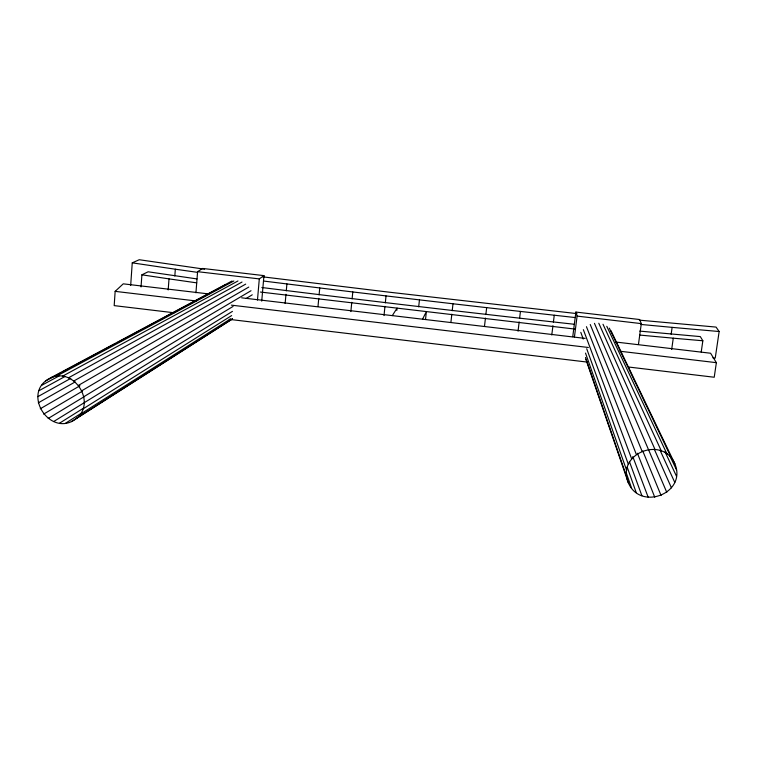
<?xml version="1.0" encoding="UTF-8"?>
<svg xmlns="http://www.w3.org/2000/svg" width="757" height="757" viewBox="0 0 757 757"><rect width="100%" height="100%" fill="white"/><g stroke="black" fill="none" stroke-linecap="round" stroke-linejoin="round"><path stroke-width="1.14" d="M628.367 482.862C615.961 453.528 662.791 435.124 674.894 463.88C687.101 493.138 640.536 511.42 628.367 482.862L585.842 359.253M208.828 293.943L123.249 283.837L115.149 291.36L114.184 305.62L174.072 312.773M130.677 285.427L132.248 262.849L139.241 259.727L204.579 269.189M141.039 286.941L141.9 274.819L148.117 271.791L196.971 278.926M168.186 289.94L169.01 278.879L141.9 274.819M174.82 276.031L175.331 269.208L132.248 262.849M195.94 292.817L197.596 271.678L202.63 268.451L263.956 275.624L261.733 301.116M257.465 300.094L259.301 278.898L263.956 275.624M285.143 303.481L285.976 294.284M286.288 290.83L286.903 283.932L263.625 281.046M318.006 306.396L318.763 298.324M319.094 294.87L319.747 287.953L286.903 283.932M350.86 311.581L351.768 302.346M352.109 298.883L352.79 291.956L319.747 287.953M384.007 315.574L384.963 306.33M385.322 302.866L386.032 295.93M396.838 310.379L397.075 308.127L392.296 315.622M418.697 306.812L419.444 299.867L352.79 291.956M425.519 319.473L426.38 311.581L422.548 319.199M450.917 322.312L451.825 314.202M452.213 310.73L452.989 303.775L419.444 299.867M484.499 326.201L485.445 318.082M485.852 314.6L486.666 307.645L575.282 317.571M518.043 331.197L519.16 321.914M519.586 318.432L520.428 311.468M551.777 334.991L552.951 325.709M553.386 322.217L554.256 315.253M572.746 336.685L575.907 312.073L639.656 319.53L641.302 323.618L638.444 344.511M574.44 336.95L577.108 316.104L575.907 312.073M671.147 334.32L672.131 327.374L719.15 331.519L715.242 358.042L712.895 357.843M671.677 349.46L673.266 338.18L702.846 340.773L701.219 352.014M615.64 342.013L710.596 353.235L716.368 362.669L714.22 377.241L628.499 367.013M232.38 318.99L76.391 418.545C50.303 438.975 20.25 392.334 50.643 377.847L231.992 281.008M76.391 418.545C96.688 402.222 73.978 367.05 50.643 377.847M71.357 421.611L232.513 318.801M65.622 423.182L82.513 412.47M80.393 414.202L230.771 318.735M59.576 423.163L83.554 408.127M83.081 408.865L231.651 315.593M53.643 421.554L232.446 311.373M48.211 418.47L84.519 396.488M83.866 396.696L233.109 306.396M246.214 298.457L252.27 294.795M43.651 414.107L82.295 391.208M81.898 390.707L251.012 290.726M40.263 408.78L79.987 385.758M78.51 385.332L248.769 287.083M38.285 402.828L75.18 381.916M73.912 380.941L245.694 284.121M37.85 396.659L70.77 378.377M68.442 377.838L242.013 282.039M38.995 390.697L64.941 376.532M62.462 376.229L237.963 280.97M41.635 385.341L59.32 375.813M45.609 380.96L60.2 373.154M62.292 372.037L115.443 343.612M117.534 342.495L170.685 314.07M172.776 312.953L225.577 284.717M56.387 376.238L233.847 280.989M639.381 320.145L716.056 327.09L719.15 331.519M640.668 324.422L672.131 327.374M639.75 331.112L700.301 336.6L702.846 340.773M639.741 335.067L673.266 338.18M577.004 313.625L388.786 292.136L262.745 276.835M452.989 303.775L486.666 307.645M197.596 271.678L259.301 278.898M577.108 316.104L641.302 323.618M260.446 292.041L575.216 329.106M241.653 297.823L585.161 338.407M115.149 291.36L196.177 300.974M231.405 305.147L588.378 347.482M620.078 351.248L716.368 362.669M229.257 319.359L587.404 362.101M175.331 269.208L197.482 272.35M169.01 278.879L196.697 282.853M611.003 330.752L674.894 463.88M609.328 328.141L671.639 458.439M669.954 456.121L676.559 469.965M606.783 326.295L667.012 454.02M665.034 451.806L676.512 476.276M603.007 324.261L661.325 450.917M660.057 450.245L674.761 482.37M598.796 323.248L654.966 449.355M654.247 449.1L671.44 487.849M594.444 323.343L666.775 492.334M642.759 450.964L661.088 495.532M590.233 324.516L642.031 451.153M637.403 453.244L654.748 497.217M586.448 326.683L636.325 454.38M632.786 456.603L648.21 497.273M583.354 329.683L631.669 458.903M629.389 461.505L641.898 495.721M580.808 332.342L583.221 339.041M586.713 348.74L628.386 464.41M627.165 467.05L636.24 492.646M585.53 353.103L626.682 470.513M626.228 472.718L631.622 488.265M585.502 357.446L626.673 476.806M574.421 324.28A1475.346 98.448 6.3 0 1 261.856 287.518"/></g></svg>
